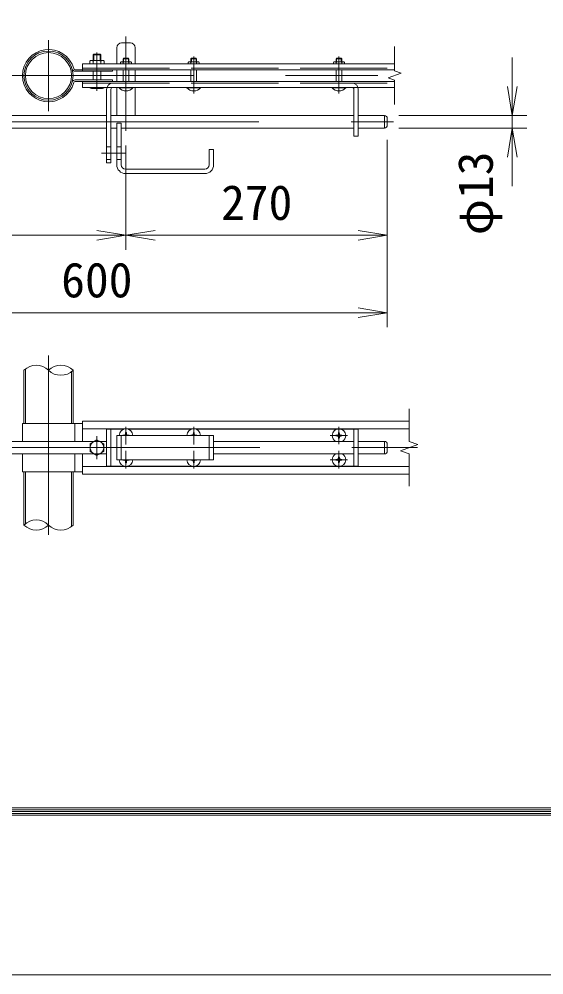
# Model space of a CAD drawing. Units: millimetres, scale not verified, with parts at other scales. Extents: x -6300 to 6300, y -4455 to 4455.
# Drawn here: x -2847 to -1762, y -4455 to -2479 of the extents above; entities that cross this region are included whole.
import ezdxf
from ezdxf.enums import TextEntityAlignment as Align

# ---------------------------------------------------------------- set-up
doc = ezdxf.new("R2010")
doc.units = ezdxf.units.MM
doc.header["$LTSCALE"] = 30
doc.linetypes.add('DASHED', pattern=[7.5, 6, -1.5])
doc.linetypes.add('USER1', pattern=[50.8, 31.75, -6.35, 6.35, -6.35])
for name, color, linetype, lineweight in [('0-1_D-TTL', 7, 'Continuous', 9), ('0-3_D-BMK', 2, 'USER1', 13), ('0-4_D-STR1', 1, 'Continuous', 18), ('0-5_D-STR3', 3, 'Continuous', 13), ('0-6_D-STR-DIM', 7, 'Continuous', 9), ('0-7_0', 7, 'Continuous', 9)]:
    doc.layers.add(name, color=color, linetype=linetype, lineweight=lineweight)
doc.styles.add('ＭＳ ゴシック', font='')
doc.styles.get('ＭＳ ゴシック').set_extended_font_data('MS Gothic')

# ---------------------------------------------------------------- blocks, each defined once
blk = doc.blocks.new('_Open')
at = {"layer": '0-7_0'}
blk.add_line((-30, 5), (0, 0), dxfattribs=at)
blk.add_lwpolyline([(-30, -5), (0, 0), (-30, 0)], dxfattribs=at)

msp = doc.modelspace()

# ---------------------------------------------------------------- linework, layer by layer
at = {"layer": '0-1_D-TTL', "color": 2, "lineweight": 18}
msp.add_lwpolyline([(-6300, 4455), (6300, 4455), (6300, -4455), (-6300, -4455)], close=True, dxfattribs=at)
at = {"layer": '0-1_D-TTL'}
for points in [[(-5895, 4125), (5895, 4125), (5895, -4125), (-5895, -4125)], [(-5891.25, 4121.25), (5891.25, 4121.25), (5891.25, -4121.25), (-5891.25, -4121.25)], [(-5887.5, 4117.5), (5887.5, 4117.5), (5887.5, -4117.5), (-5887.5, -4117.5)], [(-5883.75, 4113.75), (5883.75, 4113.75), (5883.75, -4113.75), (-5883.75, -4113.75)], [(-5880, 4110), (5880, 4110), (5880, -4110), (-5880, -4110)]]:
    msp.add_lwpolyline(points, close=True, dxfattribs=at)
at = {"layer": '0-3_D-BMK'}
for p, q in [((-2785.83, -2522.37), (-2785.83, -2669.6)), ((-2625.83, -2515.35), (-2625.83, -2710.38)), ((-2685.83, -2548.46), (-2685.83, -2627.16)), ((-2485.83, -2556.61), (-2485.83, -2632.73)), ((-2185.83, -2556.61), (-2185.83, -2632.73)), ((-3439.12, -2595.98), (-2050.64, -2595.98)), ((-3303.88, -2691.38), (-2072.74, -2691.38)), ((-2676.68, -2756.38), (-2626.4, -2756.38)), ((-2785.83, -3174.44), (-2785.83, -3545.6)), ((-2625.83, -3358.24), (-2625.83, -3321.98)), ((-2485.83, -3358.24), (-2485.83, -3321.98)), ((-2185.83, -3358.15), (-2185.83, -3321.89)), ((-2685.83, -3341.45), (-2685.83, -3388.6)), ((-2204.04, -3340.02), (-2167.78, -3340.02)), ((-3302.07, -3365.02), (-2023.16, -3365.02)), ((-2625.83, -3408.24), (-2625.83, -3371.98)), ((-2485.83, -3408.24), (-2485.83, -3371.98)), ((-2185.83, -3408.15), (-2185.83, -3371.89)), ((-2204.04, -3390.02), (-2167.78, -3390.02))]:
    msp.add_line(p, q, dxfattribs=at)
at = {"layer": '0-4_D-STR1'}
for p, q in [((-2836.63, -3205.02), (-2836.63, -3315.02)), ((-2735.03, -3205.02), (-2735.03, -3315.02)), ((-2836.63, -3415.02), (-2836.63, -3525.02)), ((-2836.63, -3415.02), (-2836.63, -3525.02)), ((-2735.03, -3415.02), (-2735.03, -3525.02))]:
    msp.add_line(p, q, dxfattribs=at)
at = {"layer": '0-4_D-STR1', "linetype": 'DASHED'}
for p, q in [((-2833.43, -3202.2), (-2833.43, -3315.02)), ((-2738.23, -3207.85), (-2738.23, -3315.02)), ((-2833.43, -3415.02), (-2833.43, -3522.2)), ((-2738.23, -3415.02), (-2738.23, -3527.85))]:
    msp.add_line(p, q, dxfattribs=at)
at = {"layer": '0-4_D-STR1'}
for radius in [50.8, 47.6]:
    msp.add_circle((-2785.83, -2595.98), radius, dxfattribs=at)
at = {"layer": '0-5_D-STR3'}
for p, q in [((-2634.83, -2528.38), (-2616.83, -2528.38)), ((-2644.83, -2538.38), (-2644.83, -2571.78)), ((-2606.83, -2538.38), (-2606.83, -2571.78)), ((-2700.83, -2565.98), (-2700.83, -2571.78)), ((-2697.67, -2564.38), (-2673.99, -2564.38)), ((-2692.47, -2551.38), (-2693.83, -2552.74)), ((-2693.83, -2564.38), (-2693.83, -2552.74)), ((-2693.83, -2552.74), (-2677.83, -2552.74)), ((-2693.83, -2571.78), (-2693.83, -2565.98)), ((-2692.47, -2551.38), (-2679.18, -2551.38)), ((-2692.47, -2564.38), (-2692.47, -2551.38)), ((-2679.18, -2564.38), (-2679.18, -2551.38)), ((-2677.83, -2552.74), (-2679.18, -2551.38)), ((-2677.83, -2564.38), (-2677.83, -2552.74)), ((-2677.83, -2571.78), (-2677.83, -2565.98)), ((-2670.83, -2565.98), (-2670.83, -2571.78)), ((-2637.33, -2568.58), (-2637.33, -2571.78)), ((-2630.75, -2560.18), (-2631.83, -2561.27)), ((-2631.83, -2567.38), (-2631.83, -2561.27)), ((-2631.83, -2561.27), (-2619.83, -2561.27)), ((-2631.83, -2571.78), (-2631.83, -2568.58)), ((-2630.75, -2567.38), (-2630.75, -2560.18)), ((-2630.75, -2560.18), (-2620.91, -2560.18)), ((-2630.75, -2560.18), (-2620.91, -2560.18)), ((-2620.91, -2567.38), (-2620.91, -2560.18)), ((-2620.91, -2560.18), (-2619.83, -2561.27)), ((-2619.83, -2567.38), (-2619.83, -2561.27)), ((-2619.83, -2571.78), (-2619.83, -2568.58)), ((-2614.33, -2568.58), (-2614.33, -2571.78)), ((-2497.33, -2568.58), (-2497.33, -2571.78)), ((-2490.75, -2560.18), (-2491.83, -2561.27)), ((-2491.83, -2561.27), (-2479.83, -2561.27)), ((-2491.83, -2567.38), (-2491.83, -2561.27)), ((-2491.83, -2571.78), (-2491.83, -2568.58)), ((-2490.75, -2560.18), (-2480.91, -2560.18)), ((-2490.75, -2567.38), (-2490.75, -2560.18)), ((-2480.91, -2567.38), (-2480.91, -2560.18)), ((-2479.83, -2567.38), (-2479.83, -2561.27)), ((-2479.83, -2571.78), (-2479.83, -2568.58)), ((-2474.33, -2568.58), (-2474.33, -2571.78)), ((-2197.33, -2568.58), (-2197.33, -2571.78)), ((-2190.75, -2560.18), (-2191.83, -2561.27)), ((-2191.83, -2571.78), (-2191.83, -2568.58)), ((-2190.75, -2567.38), (-2190.75, -2560.18)), ((-2190.75, -2560.18), (-2180.91, -2560.18)), ((-2190.75, -2560.18), (-2180.91, -2560.18)), ((-2180.91, -2567.38), (-2180.91, -2560.18)), ((-2180.91, -2560.18), (-2179.83, -2561.27)), ((-2179.83, -2567.38), (-2179.83, -2561.27)), ((-2179.83, -2571.78), (-2179.83, -2568.58)), ((-2174.33, -2568.58), (-2174.33, -2571.78)), ((-2730.74, -2583.78), (-2070.71, -2583.78)), ((-2730.74, -2586.98), (-2653.83, -2586.98)), ((-2715.83, -2571.78), (-2715.83, -2586.98)), ((-2715.83, -2571.78), (-2070.71, -2571.78)), ((-2693.83, -2604.98), (-2693.83, -2586.98)), ((-2677.83, -2604.98), (-2677.83, -2586.98)), ((-2653.83, -2583.78), (-2653.83, -2586.98)), ((-2644.83, -2583.78), (-2644.83, -2608.18)), ((-2631.83, -2608.18), (-2631.83, -2583.78)), ((-2619.83, -2608.18), (-2619.83, -2583.78)), ((-2606.83, -2583.78), (-2606.83, -2608.18)), ((-2491.83, -2608.18), (-2491.83, -2583.78)), ((-2479.83, -2608.18), (-2479.83, -2583.78)), ((-2191.83, -2608.18), (-2191.83, -2583.78)), ((-2179.83, -2608.18), (-2179.83, -2583.78)), ((-2730.74, -2604.98), (-2653.83, -2604.98)), ((-2653.83, -2604.98), (-2653.83, -2608.18)), ((-2730.74, -2608.18), (-2070.71, -2608.18)), ((-2715.83, -2608.18), (-2715.83, -2620.18)), ((-2715.83, -2620.18), (-2070.71, -2620.18)), ((-2700.83, -2620.18), (-2700.83, -2621.18)), ((-2674.19, -2622.38), (-2697.39, -2622.38)), ((-2693.83, -2620.18), (-2693.83, -2621.18)), ((-2677.83, -2620.18), (-2677.83, -2621.18)), ((-2670.83, -2620.18), (-2670.83, -2621.18)), ((-2656.83, -2624.68), (-2656.83, -2776.38)), ((-2644.83, -2620.18), (-2644.83, -2678.38)), ((-2639.83, -2620.18), (-2611.83, -2620.18)), ((-2639.83, -2621.01), (-2639.83, -2620.18)), ((-2639.83, -2621.01), (-2611.83, -2621.01)), ((-2611.83, -2621.01), (-2611.83, -2620.18)), ((-2606.83, -2620.18), (-2606.83, -2678.38)), ((-2499.83, -2620.18), (-2471.83, -2620.18)), ((-2499.83, -2621.01), (-2499.83, -2620.18)), ((-2499.83, -2621.01), (-2471.83, -2621.01)), ((-2471.83, -2621.01), (-2471.83, -2620.18)), ((-2199.83, -2620.18), (-2171.83, -2620.18)), ((-2199.83, -2621.01), (-2199.83, -2620.18)), ((-2199.83, -2621.01), (-2171.83, -2621.01)), ((-2171.83, -2621.01), (-2171.83, -2620.18)), ((-2154.83, -2624.68), (-2154.83, -2721.38)), ((-2145.83, -2624.88), (-2145.83, -2721.38)), ((-3027.43, -2678.38), (-2665.83, -2678.38)), ((-2656.83, -2678.38), (-2154.83, -2678.38)), ((-2145.83, -2678.38), (-2091.83, -2678.38)), ((-2091.83, -2678.38), (-2091.83, -2704.38)), ((-2085.83, -2684.38), (-2085.83, -2698.38)), ((-3027.43, -2704.38), (-2665.83, -2704.38)), ((-2656.83, -2704.38), (-2644.83, -2704.38)), ((-2644.83, -2694.38), (-2644.83, -2780.38)), ((-2644.83, -2694.38), (-2635.83, -2694.38)), ((-2635.83, -2694.38), (-2635.83, -2780.38)), ((-2635.83, -2704.38), (-2154.83, -2704.38)), ((-2145.83, -2704.38), (-2091.83, -2704.38)), ((-2154.83, -2721.38), (-2145.83, -2721.38)), ((-2665.83, -2743.38), (-2656.83, -2743.38)), ((-2644.83, -2743.38), (-2635.83, -2743.38)), ((-2453.83, -2748.38), (-2453.83, -2780.38)), ((-2453.83, -2748.38), (-2444.83, -2748.38)), ((-2444.83, -2748.38), (-2444.83, -2780.38)), ((-2665.83, -2769.38), (-2656.83, -2769.38)), ((-2644.83, -2769.38), (-2635.83, -2769.38)), ((-2626.83, -2789.38), (-2462.83, -2789.38)), ((-2626.83, -2798.38), (-2462.83, -2798.38)), ((-2839.83, -3315.02), (-2715.83, -3315.02)), ((-2839.83, -3315.02), (-2839.83, -3352.02)), ((-2731.83, -3315.02), (-2731.83, -3352.02)), ((-2715.83, -3310.02), (-2715.83, -3352.02)), ((-2715.83, -3310.02), (-2040.71, -3310.02)), ((-2715.83, -3326.02), (-2040.71, -3326.02)), ((-2665.83, -3327.02), (-2665.83, -3403.02)), ((-2665.83, -3327.02), (-2631.02, -3327.02)), ((-2656.83, -3327.02), (-2656.83, -3403.02)), ((-2626.62, -3333.72), (-2626.66, -3336.32)), ((-2626.62, -3333.72), (-2625.04, -3333.72)), ((-2625.04, -3333.72), (-2624.99, -3336.32)), ((-2620.63, -3327.02), (-2491.02, -3327.02)), ((-2486.62, -3333.72), (-2486.66, -3336.32)), ((-2486.62, -3333.72), (-2485.04, -3333.72)), ((-2485.04, -3333.72), (-2484.99, -3336.32)), ((-2480.63, -3327.02), (-2145.83, -3327.02)), ((-2186.62, -3333.72), (-2186.66, -3336.32)), ((-2185.04, -3333.72), (-2186.62, -3333.72)), ((-2185.04, -3333.72), (-2184.99, -3336.32)), ((-2154.83, -3327.02), (-2154.83, -3403.02)), ((-2145.83, -3327.02), (-2145.83, -3403.02)), ((-2922.03, -3352.02), (-2665.83, -3352.02)), ((-2644.83, -3340.02), (-2644.83, -3390.02)), ((-2644.83, -3340.02), (-2444.83, -3340.02)), ((-2629.53, -3339.19), (-2632.13, -3339.23)), ((-2632.13, -3339.23), (-2632.13, -3340.02)), ((-2489.53, -3339.19), (-2492.13, -3339.23)), ((-2492.13, -3339.23), (-2492.13, -3340.02)), ((-2482.12, -3339.19), (-2479.53, -3339.23)), ((-2479.53, -3339.23), (-2479.53, -3340.02)), ((-2444.83, -3340.02), (-2444.83, -3390.02)), ((-2444.83, -3352.02), (-2154.83, -3352.02)), ((-2189.53, -3339.19), (-2192.13, -3339.23)), ((-2192.13, -3339.23), (-2192.13, -3340.02)), ((-2186.62, -3346.32), (-2186.66, -3343.73)), ((-2185.04, -3346.32), (-2186.62, -3346.32)), ((-2185.04, -3346.32), (-2184.99, -3343.73)), ((-2182.12, -3340.86), (-2179.53, -3340.81)), ((-2179.53, -3340.81), (-2179.53, -3340.02)), ((-2145.83, -3352.02), (-2091.83, -3352.02)), ((-2091.83, -3352.02), (-2091.83, -3378.02)), ((-2085.83, -3358.02), (-2085.83, -3372.02)), ((-2922.03, -3378.02), (-2665.83, -3378.02)), ((-2839.83, -3378.02), (-2839.83, -3415.02)), ((-2731.83, -3378.02), (-2731.83, -3415.02)), ((-2715.83, -3378.02), (-2715.83, -3420.02)), ((-2444.83, -3378.02), (-2154.83, -3378.02)), ((-2145.83, -3378.02), (-2091.83, -3378.02)), ((-2644.83, -3390.02), (-2444.83, -3390.02)), ((-2632.13, -3390.81), (-2632.13, -3390.02)), ((-2629.53, -3390.86), (-2632.13, -3390.81)), ((-2626.62, -3396.32), (-2626.66, -3393.73)), ((-2626.62, -3396.32), (-2625.04, -3396.32)), ((-2625.04, -3396.32), (-2624.99, -3393.73)), ((-2622.12, -3390.86), (-2619.53, -3390.81)), ((-2619.53, -3390.81), (-2619.53, -3390.02)), ((-2492.13, -3390.81), (-2492.13, -3390.02)), ((-2489.53, -3390.86), (-2492.13, -3390.81)), ((-2486.62, -3396.32), (-2486.66, -3393.73)), ((-2486.62, -3396.32), (-2485.04, -3396.32)), ((-2485.04, -3396.32), (-2484.99, -3393.73)), ((-2482.12, -3390.86), (-2479.53, -3390.81)), ((-2479.53, -3390.81), (-2479.53, -3390.02)), ((-2189.53, -3389.19), (-2192.13, -3389.23)), ((-2192.13, -3389.23), (-2192.13, -3390.02)), ((-2186.62, -3383.72), (-2186.66, -3386.32)), ((-2186.62, -3396.32), (-2186.66, -3393.73)), ((-2185.04, -3383.72), (-2186.62, -3383.72)), ((-2185.04, -3396.32), (-2186.62, -3396.32)), ((-2185.04, -3383.72), (-2184.99, -3386.32)), ((-2185.04, -3396.32), (-2184.99, -3393.73)), ((-2182.12, -3389.19), (-2179.53, -3389.23)), ((-2182.12, -3390.86), (-2179.53, -3390.81)), ((-2179.53, -3389.23), (-2179.53, -3390.02)), ((-2179.53, -3390.81), (-2179.53, -3390.02)), ((-2839.83, -3415.02), (-2715.83, -3415.02)), ((-2715.83, -3404.02), (-2040.71, -3404.02)), ((-2665.83, -3403.02), (-2631.02, -3403.02)), ((-2620.63, -3403.02), (-2491.02, -3403.02)), ((-2480.63, -3403.02), (-2145.83, -3403.02)), ((-2715.83, -3420.02), (-2040.71, -3420.02))]:
    msp.add_line(p, q, dxfattribs=at)
at = {"layer": '0-5_D-STR3', "linetype": 'DASHED'}
for p, q in [((-2634.62, -2567.38), (-2616.9, -2567.38)), ((-2494.62, -2567.38), (-2476.9, -2567.38)), ((-2194.62, -2567.38), (-2176.9, -2567.38)), ((-2715.83, -2580.58), (-2070.71, -2580.58)), ((-2715.83, -2611.38), (-2070.71, -2611.38)), ((-2635.83, -3340.02), (-2635.83, -3390.02)), ((-2453.83, -3340.02), (-2453.83, -3390.02))]:
    msp.add_line(p, q, dxfattribs=at)
at = {"layer": '0-5_D-STR3'}
for points in [[(-2490.75, -2560.18), (-2480.91, -2560.18), (-2479.83, -2561.27)], [(-2191.83, -2567.38), (-2191.83, -2561.27), (-2179.83, -2561.27)], [(-2665.83, -2624.88), (-2665.83, -2776.38), (-2656.83, -2776.38)], [(-2622.12, -3339.19), (-2619.53, -3339.23), (-2619.53, -3340.02)], [(-2189.53, -3340.86), (-2192.13, -3340.81), (-2192.13, -3340.02)], [(-2182.12, -3339.19), (-2179.53, -3339.23), (-2179.53, -3340.02)], [(-2189.53, -3390.86), (-2192.13, -3390.81), (-2192.13, -3390.02)]]:
    msp.add_lwpolyline(points, dxfattribs=at)
at = {"layer": '0-5_D-STR3', "color": 4, "linetype": 'DASHED'}
msp.add_lwpolyline([(-2685.83, -3348.82), (-2699.86, -3356.92), (-2699.86, -3373.12), (-2685.83, -3381.22), (-2671.8, -3373.12), (-2671.8, -3356.92)], close=True, dxfattribs=at)
at = {"layer": '0-5_D-STR3', "color": 4, "linetype": 'DASHED', "lineweight": 9}
msp.add_circle((-2685.83, -3365.02), 14.07, dxfattribs=at)
at = {"layer": '0-5_D-STR3'}
for centre, radius, start, end in [((-2634.83, -2538.38), 10, 90, 180), ((-2616.83, -2538.38), 10, 0, 90), ((-2785.83, -2595.98), 54, 15.6185, 344.3815), ((-2697.33, -2568.97), 4.6, 40.52088, 139.47912), ((-2685.83, -2585.18), 20.8, 67.38014, 112.61986), ((-2674.33, -2568.97), 4.6, 40.52088, 139.47912), ((-2634.58, -2571.13), 3.75, 42.84372, 137.15628), ((-2625.83, -2582.98), 15.6, 67.38014, 112.61986), ((-2617.08, -2571.12), 3.74, 42.69541, 137.30459), ((-2494.58, -2571.13), 3.75, 42.84372, 137.15628), ((-2485.83, -2582.98), 15.6, 67.38014, 112.61986), ((-2477.08, -2571.12), 3.74, 42.69541, 137.30459), ((-2194.58, -2571.13), 3.75, 42.84372, 137.15628), ((-2185.83, -2582.98), 15.6, 67.38014, 112.61986), ((-2177.08, -2571.12), 3.74, 42.69541, 137.30459), ((-2730.74, -2580.58), 6.4, 195.6185, 270), ((-2730.74, -2580.58), 3.2, 195.6185, 270), ((-2730.74, -2611.38), 6.4, 90, 164.3815), ((-2730.74, -2611.38), 3.2, 90, 164.3815), ((-2697.33, -2616.68), 5.7, 232.14171, 307.85829), ((-2685.83, -2595.12), 27.27, 252.93847, 287.06153), ((-2674.33, -2616.69), 5.7, 232.09851, 307.90149), ((-2652.33, -2624.88), 13.5, 90, 180), ((-2652.33, -2624.68), 4.5, 90, 180), ((-2625.83, -2609.38), 18.2, 219.71514, 320.28486), ((-2485.83, -2609.38), 18.2, 219.71514, 320.28486), ((-2185.83, -2609.38), 18.2, 219.71514, 320.28486), ((-2159.33, -2624.88), 13.5, 0, 90), ((-2159.33, -2624.68), 4.5, 0, 90), ((-2091.83, -2684.38), 6, 0, 90), ((-2091.83, -2698.38), 6, 270, 0), ((-2626.83, -2780.38), 18, 180, 270), ((-2626.83, -2780.38), 9, 180, 270), ((-2462.83, -2780.38), 9, 270, 0), ((-2462.83, -2780.38), 18, 270, 0), ((-2625.83, -3340.02), 14, 0, 180), ((-2629.64, -3336.21), 2.98, 270, 0), ((-2622.02, -3336.21), 2.98, 180, 270), ((-2485.83, -3340.02), 14, 0, 180), ((-2489.64, -3336.21), 2.98, 270, 0), ((-2482.02, -3336.21), 2.98, 180, 270), ((-2185.83, -3340.02), 14, 0, 180), ((-2189.64, -3336.21), 2.98, 270, 0), ((-2182.02, -3336.21), 2.98, 180, 270), ((-2185.83, -3340.02), 14, 180, 238.99728), ((-2189.64, -3343.83), 2.98, 0, 90), ((-2182.02, -3343.83), 2.98, 90, 180), ((-2185.83, -3340.02), 14, 301.00272, 0), ((-2091.83, -3358.02), 6, 0, 90), ((-2185.83, -3390.02), 14, 121.00272, 180), ((-2185.83, -3390.02), 14, 0, 58.99728), ((-2091.83, -3372.02), 6, 270, 0), ((-2625.83, -3390.02), 14, 180, 0), ((-2629.64, -3393.83), 2.98, 0, 90), ((-2622.02, -3393.83), 2.98, 90, 180), ((-2485.83, -3390.02), 14, 180, 0), ((-2489.64, -3393.83), 2.98, 0, 90), ((-2482.02, -3393.83), 2.98, 90, 180), ((-2185.83, -3390.02), 14, 180, 0), ((-2189.64, -3386.21), 2.98, 270, 0), ((-2189.64, -3393.83), 2.98, 0, 90), ((-2182.02, -3386.21), 2.98, 180, 270), ((-2182.02, -3393.83), 2.98, 90, 180)]:
    msp.add_arc(centre, radius, start, end, dxfattribs=at)
at = {"layer": '0-6_D-STR-DIM'}
for p, q in [((-2070.71, -2586.36), (-2070.71, -2535.98)), ((-1827.59, -2618.38), (-1827.59, -2558.38)), ((-2057.5, -2591.17), (-2070.71, -2586.36)), ((-2083.92, -2600.79), (-2057.5, -2591.17)), ((-2070.71, -2605.6), (-2083.92, -2600.79)), ((-2070.71, -2655.98), (-2070.71, -2605.6)), ((-2061.83, -2678.38), (-1797.59, -2678.38)), ((-1827.59, -2678.38), (-1827.59, -2704.38)), ((-2061.83, -2704.38), (-1797.59, -2704.38)), ((-2625.83, -2740.38), (-2625.83, -2956.12)), ((-2625.83, -2740.38), (-2625.83, -2956.12)), ((-2085.83, -2728.38), (-2085.83, -2956.12)), ((-2085.83, -2728.38), (-2085.83, -3116.15)), ((-1827.59, -2764.38), (-1827.59, -2824.38)), ((-3225.83, -2926.12), (-2685.83, -2926.12)), ((-2565.83, -2926.12), (-2145.83, -2926.12)), ((-3225.83, -3086.15), (-2145.83, -3086.15)), ((-2040.71, -3352.2), (-2040.71, -3285.02)), ((-2058.33, -3371.44), (-2023.09, -3358.61)), ((-2023.09, -3358.61), (-2040.71, -3352.2)), ((-2040.71, -3377.85), (-2058.33, -3371.44)), ((-2040.71, -3445.02), (-2040.71, -3377.85))]:
    msp.add_line(p, q, dxfattribs=at)
for centre, start, end in [((-2811.23, -3230.59), 45.18146, 134.81854), ((-2760.43, -3230.59), 45.18146, 134.81854), ((-2760.43, -3179.46), 225.18146, 314.81854), ((-2811.23, -3550.59), 45.18146, 134.81854), ((-2811.23, -3499.46), 225.18146, 314.81854), ((-2760.43, -3499.46), 225.18146, 314.81854)]:
    msp.add_arc(centre, 36.03, start, end, dxfattribs=at)

# ---------------------------------------------------------------- block references
at = {"layer": '0-6_D-STR-DIM', "xscale": 2, "yscale": 2}
for p, rotation in [((-1827.59, -2678.38), 270), ((-1827.59, -2704.38), 90), ((-2625.83, -2926.12), 180)]:
    msp.add_blockref('_Open', p, dxfattribs=dict(at, rotation=rotation))
for p in [(-2625.83, -2926.12), (-2085.83, -2926.12), (-2085.83, -3086.15)]:
    msp.add_blockref('_Open', p, dxfattribs=at)

# ---------------------------------------------------------------- texts
at = {"layer": '0-6_D-STR-DIM', "style": 'ＭＳ ゴシック'}
msp.add_text('φ13', height=72.14, rotation=90, dxfattribs=at).set_placement((-1846.15, -2925.72), align=Align.BOTTOM_LEFT)
for s, p in [('270', (-2429.33, -2916)), ('600', (-2759.7, -3076.02))]:
    msp.add_text(s, height=72.14, dxfattribs=at).set_placement(p, align=Align.BOTTOM_LEFT)

doc.saveas('drawing.dxf')
